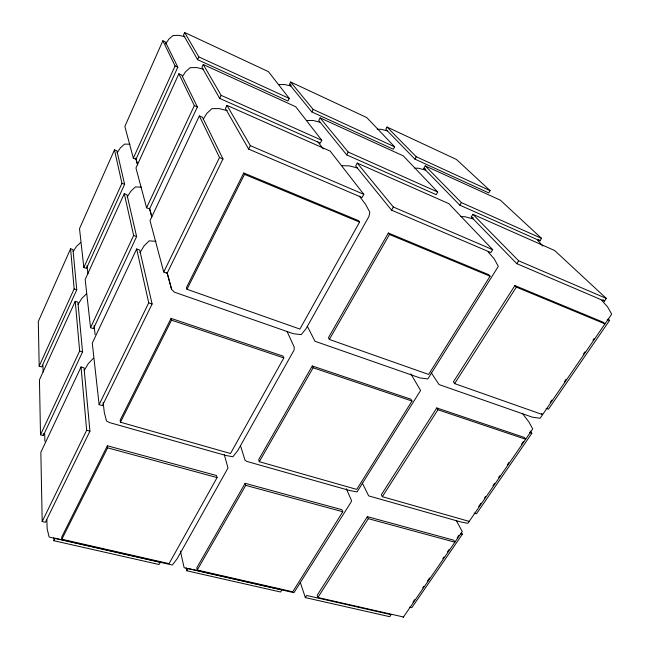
<?xml version="1.0" encoding="UTF-8"?>
<svg xmlns="http://www.w3.org/2000/svg" width="650" height="650" viewBox="0 0 650 650"><rect width="100%" height="100%" fill="white"/><g stroke="black" fill="none" stroke-linecap="round" stroke-linejoin="round"><path stroke-width="0.97" d="M70.59 248.747L38.309 321.506L39.179 366.153L41.73 366.909L76.749 289.778L72.995 249.6L70.59 248.747L74.149 288.909L39.179 366.153M114.457 149.882L79.511 228.646L83.842 267.499L86.45 268.401L124.605 184.348L116.911 150.865L114.457 149.882L121.948 183.316L83.842 267.499M162.866 40.755L124.857 126.425L133.331 158.161L136.004 159.242L177.808 67.161L165.376 41.909L162.866 40.755L175.086 65.942L177.808 67.161M184.665 32.5L183.519 35.035L197.576 59.654L287.958 101.01L289.258 98.434L268.418 71.63L184.665 32.5L198.835 56.916L289.258 98.434M133.331 158.161L175.086 65.942M75.246 301.291L39.447 379.876L40.511 434.777L43.347 435.541L82.55 351.926L77.903 302.177L75.246 301.291L79.649 351.024L40.511 434.777M124.272 193.676L85.174 279.492L90.553 327.697L93.462 328.632L136.614 236.584L126.994 194.724L124.272 193.676L133.64 235.487L90.553 327.697M178.888 73.775L135.964 168.009L146.583 207.789L149.573 208.926L197.381 106.941L181.675 75.026L178.888 73.775L194.334 105.609L197.381 106.941M197.576 59.654L198.835 56.916M203.247 64.513L201.947 67.316L219.7 98.418L320.287 143.138L321.791 140.278L295.709 106.738L203.247 64.513L221.154 95.371L321.791 140.278M146.583 207.789L194.334 105.609M81.063 366.966L40.852 452.302L42.193 521.536L45.394 522.283L89.944 431.153L84.037 367.868L81.063 366.966L86.661 430.243L42.193 521.536M136.662 248.966L92.276 343.159L99.125 404.658L102.424 405.608L152.1 303.981L139.709 250.071L136.662 248.966L148.728 302.835L99.125 404.658M199.339 115.936L150.012 220.626L163.735 272.025L167.131 273.236L222.982 158.966L202.475 117.293L199.339 115.936L219.521 157.519L222.982 158.966M219.7 98.418L221.154 95.371M226.964 105.373L225.461 108.501L248.641 149.102L362.058 197.551L363.829 194.358L330.192 151.101L226.964 105.373L250.347 145.665L363.829 194.358M163.735 272.025L219.521 157.519M53.95 540.735L55.161 538.289L160.347 562.209L159.071 564.517L53.95 540.735L53.844 537.688M248.641 149.102L250.347 145.665M107.372 445.778L61.766 536.997L61.864 539.24L169.081 563.639L217.084 477.587L216.539 475.532L107.372 445.778L107.616 447.842L61.864 539.24M171.064 318.386L120.161 420.201L120.445 422.207L230.506 453.513L283.814 357.931L283.043 356.127L171.064 318.386L171.519 320.166L120.445 422.207M243.758 172.981L186.469 287.568L186.989 289.266L299.91 329.071L359.572 222.097L358.507 220.626L243.758 172.981L244.498 174.371L359.572 222.097M289.461 84.378L290.648 82.014L366.771 117.577L394.656 146.827L393.315 149.232L311.838 111.946L289.461 84.378L291.289 85.231M186.989 289.266L244.498 174.371M311.838 111.946L313.146 109.403L290.648 82.014M320.109 117.878L318.76 120.478L346.694 154.879L436.223 194.683L437.759 192.043L403.252 155.846L320.109 117.878L348.197 152.067L437.759 192.043M346.694 154.879L348.197 152.067M357.24 163.077L355.68 165.953L391.576 210.161L490.872 252.582L492.684 249.657L448.817 203.637L357.24 163.077L393.356 207.033L492.684 249.657M387.018 127.034L385.799 129.261L414.903 159.112L488.743 192.904L490.108 190.653L456.511 159.502L387.018 127.034L416.252 156.739L490.108 190.653M414.903 159.112L416.252 156.739M186.713 570.765L188.004 568.49L281.921 589.842L280.589 592.004L186.713 570.765L186.127 567.808M391.576 210.161L393.356 207.033M423.873 168.309L425.254 165.888L500.419 200.216L541.564 238.371L540.004 240.825L459.802 205.164L423.873 168.309L425.701 169.146M245.131 483.324L196.771 567.848L197.234 570.05L292.727 591.784L342.786 511.737L341.933 509.714L245.131 483.324L245.749 485.371L197.234 570.05M312.276 365.974L258.651 459.704L259.309 461.703L356.744 489.409L412.011 401.042L410.922 399.222L312.276 365.974L313.121 367.786L412.011 401.042M388.351 233.017L328.445 337.707L329.355 339.454L428.642 374.449L490.076 276.217L488.686 274.674L388.351 233.017L389.488 234.504L490.076 276.217M259.309 461.703L313.121 367.786M329.355 339.454L389.488 234.504M459.802 205.164L461.346 202.564L425.254 165.888M84.207 370.427L88.311 363.577L93.413 358.239M471.291 216.954L472.891 214.305L554.669 250.526L606.32 298.415L604.484 301.113L516.823 263.664L471.291 216.954L473.151 217.774M139.929 252.696L144.016 245.968L149.151 240.841L155.968 241.345M203.255 119.161L206.789 113.441L211.932 108.615L219.367 108.631L227.134 110.638M78.057 304.419L81.729 298.537L86.312 294.003M391.064 614.656L389.683 616.679L305.346 597.602L306.694 595.481L390.081 614.437M516.823 263.664L518.643 260.796L472.891 214.305M127.181 197.023L130.845 191.254L135.452 186.907L141.456 187.176M367.38 516.644L368.29 518.668L454.894 542.197L453.806 540.207L367.38 516.644L317.135 595.359L317.882 597.504L403.479 616.988M436.776 407.94L437.921 409.752L525.671 439.262L524.339 437.45L436.776 407.94L381.387 494.707L382.346 496.689L469.202 521.389M514.889 285.561L516.336 287.113L605.004 323.887L603.371 322.303L514.889 285.561L453.424 381.851L454.642 383.614L542.612 414.627L541.678 413.441M317.882 597.504L368.29 518.668M382.346 496.689L437.921 409.752M454.642 383.614L516.336 287.113M73.133 251.607L76.464 246.456L80.616 242.523M182.423 76.57L185.543 71.768L190.157 67.673L196.641 67.543L203.418 69.176M117.073 152.912L120.404 147.867L124.581 144.105L129.943 144.219M165.571 43.989L168.886 39.089L173.071 35.539L178.823 35.328L184.827 36.692M412.953 602.16L414.676 599.658M422.719 587.949L423.865 586.276M427.318 581.262L429.618 577.915M442.829 558.683L443.983 557.017M447.427 551.996L449.15 549.486M457.194 537.786L458.916 535.275M478.692 506.504L480.976 503.181M484.404 498.192L485.542 496.527M492.968 485.721L494.683 483.226M498.68 477.409L499.826 475.743M507.252 464.937L508.966 462.442M521.536 444.161L523.25 441.667M550.136 402.537L551.85 400.043M564.411 381.769L566.117 379.275M583.245 354.356L584.959 351.861M592.954 340.226L594.092 338.569M403.114 617.5L462.247 531.489L456.243 520.455M461.394 532.488L462.378 534.243L411.791 607.709L409.508 607.181M530.051 430.893L531.863 433.314L476.434 513.825L474.118 513.151M608.116 319.036L609.578 320.442L548.478 409.191L546.138 408.354M278.939 84.597L284.724 84.541L290.745 85.979M306.906 120.502L313.422 120.551L320.206 122.273M377.195 129.261L381.062 129.301L387.067 130.804M342.079 165.677L349.554 165.904L357.329 168.001M414.806 168.155L418.527 168.261L425.287 170.04M460.517 216.523L465.181 216.767L472.907 218.912M107.616 447.842L217.084 477.587M245.749 485.371L342.786 511.737M86.661 430.243L89.944 431.153M460.834 533.812L462.378 534.243M79.649 351.024L82.55 351.926M74.149 288.909L76.749 289.778M171.519 320.166L283.814 357.931M148.728 302.835L152.1 303.981M529.531 432.518L531.863 433.314M133.64 235.487L136.614 236.584M121.948 183.316L124.605 184.348M607.23 319.459L609.578 320.442M518.643 260.796L606.32 298.415M461.346 202.564L541.564 238.371M313.146 109.403L394.656 146.827M538.533 239.46L540.004 240.825M603.013 299.739L604.484 301.113M171.567 289.234L167.066 272.594L171.567 289.234L174.265 292.118L293.394 333.726L301.234 334.628L306.004 328.77L368.989 216.352L369.785 212.136L365.454 204.132L359.361 196.162M601.778 300.389L607.644 306.987L611.691 314.137L540.101 418.251L532.317 417.162L439.083 384.597L431.259 372.767M537.664 240.24L542.766 246.009M488.134 251.867L494.146 258.781L498.331 266.346L427.814 378.942L419.981 377.926L314.982 341.266L307.32 326.251M317.777 141.716L323.229 148.858M522.291 413.27L528.97 422.061L532.74 428.968L467.878 523.307L460.696 521.918L368.664 495.885L362.351 483.137M410.841 373.872L420.582 390.488L357.061 491.928L349.863 490.563L246.829 461.419L245.009 460.192L240.508 445.738M287.089 331.484L294.223 347.149L294.101 350.025L237.697 450.694L232.887 456.755L225.713 455.447L109.582 422.598L106.494 420.964L104.317 412.474L103.139 402.439M346.328 488.751L351.569 500.703L351.033 502.149L293.954 592.686L184.137 567.726L180.391 551.07M300.267 582.327L305.346 597.602M224.274 454.537L227.988 468.016L177.101 558.837L172.291 565.029L49.148 537.046L47.149 528.872L46.865 519.862M135.761 158.048L137.589 164.726M149.492 208.293L151.361 215.142M135.98 158.966L137.564 164.743M149.484 208.398L151.848 217.043M86.986 265.736L87.929 273.715M94.063 325.634L95.127 334.62M42.9 365.146L43.127 372.068M44.655 433.501L44.899 441.326M43.306 433.542L43.347 435.541"/></g></svg>
